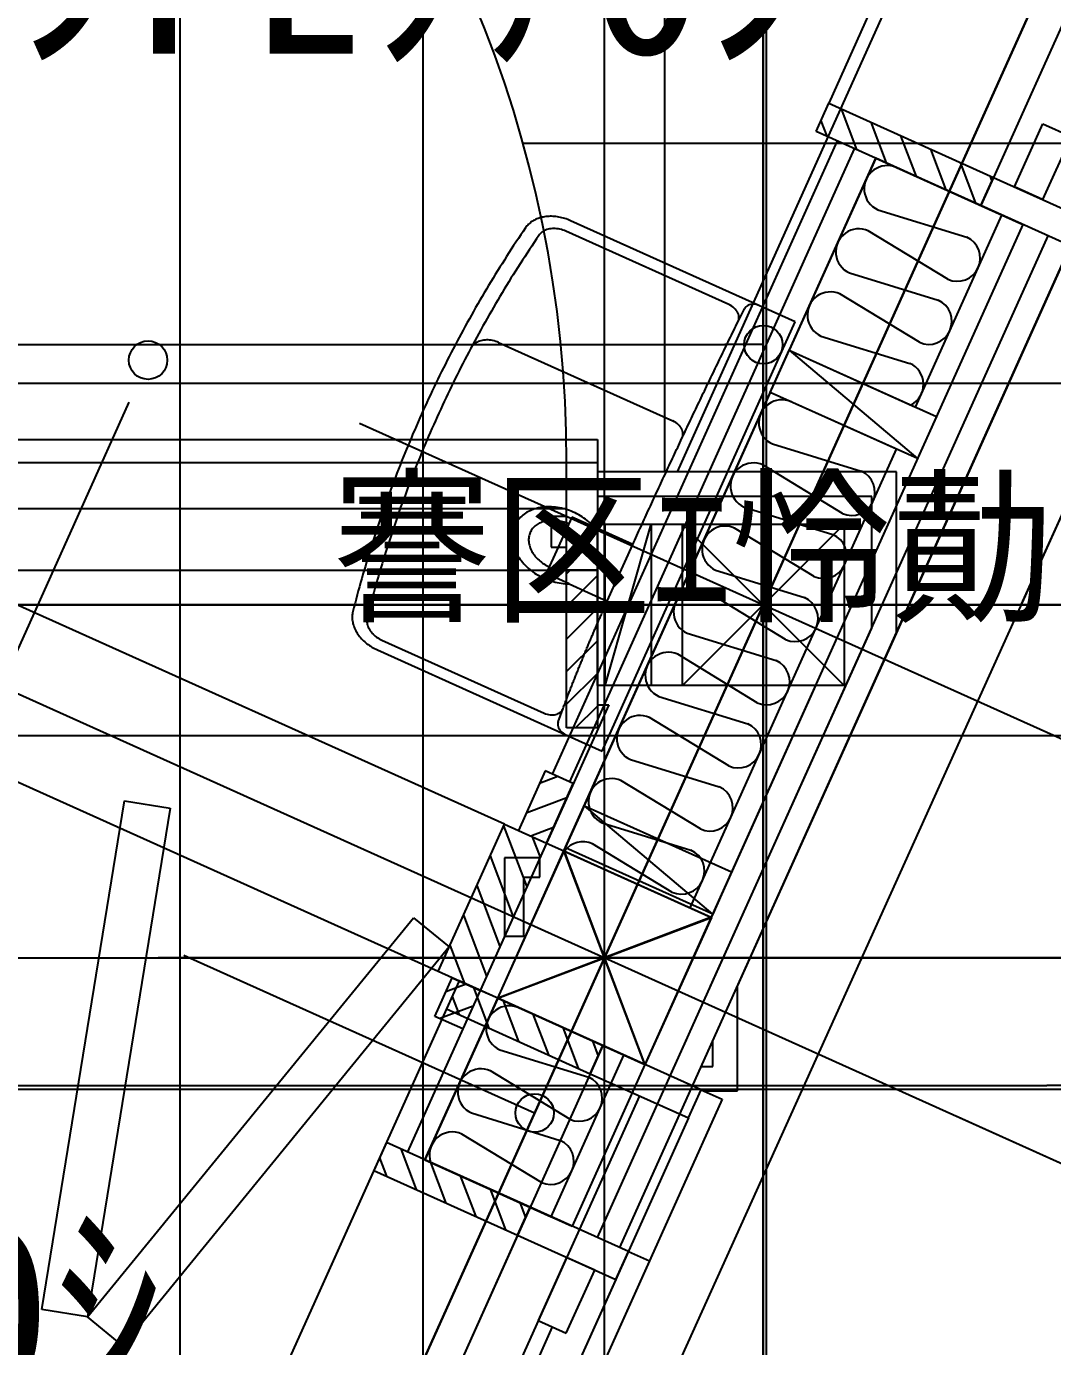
# Model space of a CAD drawing. Header units: metres. Extents: x 10908 to 27249, y 7268 to 22901.
# Drawn here: x 21557 to 22224, y 15073 to 15931 of the extents above; entities that cross this region are included whole.
import ezdxf

# ---------------------------------------------------------------- set-up
doc = ezdxf.new("R2010")
doc.units = ezdxf.units.M

msp = doc.modelspace()

# ---------------------------------------------------------------- linework, layer by layer
at = {"layer": '繝昴ｼ繝_1F'}
for p, q in [((21971.85, 15641.5), (21971.85, 16561.89)), ((21879.57, 15855.01), (22272.02, 15855.01)), ((22203.68, 15555), (22272.02, 15706.34)), ((22122.45, 15555), (22203.68, 15555))]:
    msp.add_line(p, q, dxfattribs=at)
at = {"layer": '繝繝ｼ繧ｿ 001_1F'}
for p, q in [((22035.95, 7507.5), (22035.95, 22072.5)), ((18710.47, 8165.04), (23230.56, 18209.68)), ((21063.06, 15724.09), (22010.95, 15724.09)), ((22035.95, 15724.09), (22010.95, 15724.09)), ((22035.95, 15474.09), (22035.95, 15724.09)), ((22035.95, 15724.09), (22035.95, 15724.09)), ((21773.44, 15673.14), (22856.68, 15185.68)), ((26390, 15555), (11602.5, 15555)), ((22035.95, 15474.09), (22035.95, 15474.09)), ((22160.68, 15222.95), (22388.66, 15120.36)), ((22160.68, 15222.95), (22160.68, 15222.95)), ((22160.68, 15222.95), (22160.68, 15222.95))]:
    msp.add_line(p, q, dxfattribs=at)
msp.add_circle((22035.95, 15724.09), 12.5, dxfattribs=at)
at = {"layer": '繝繝ｼ繧ｿ 001_2F'}
for p, q in [((18841.91, 8457.15), (23230.56, 18209.68)), ((20753.41, 15856.22), (22711.29, 14975.17)), ((21932.69, 10048.26), (21932.69, 15795.94)), ((26382.31, 15325.54), (21642.5, 15325.54)), ((22160.67, 15222.95), (22388.65, 15120.36)), ((22160.67, 15222.95), (22160.67, 15222.95)), ((22160.67, 15222.95), (22160.67, 15222.95))]:
    msp.add_line(p, q, dxfattribs=at)
at = {"layer": '繝繝ｼ繧ｿ 001_R'}
for p, q in [((22724.7, 17085.56), (19772.45, 10525.01)), ((20259.7, 15470), (22629.7, 15470)), ((19659.7, 15242.5), (22220.2, 15242.5)), ((22245.2, 15242.5), (22220.2, 15242.5))]:
    msp.add_line(p, q, dxfattribs=at)
at = {"layer": '繧ｫ繧ｿ繝ｭ繧ｰ驛ｨ蜩(陦帷函險ｭ蛯)_2F'}
for p, q in [((21896.43, 15807.5), (21895.51, 15807.44)), ((21897.36, 15807.53), (21896.43, 15807.5)), ((21898.3, 15807.53), (21897.36, 15807.53)), ((21899.25, 15807.49), (21898.3, 15807.53)), ((21900.2, 15807.43), (21899.25, 15807.49)), ((21881.38, 15800.05), (21879.81, 15797.74)), ((21881.82, 15800.66), (21881.38, 15800.05)), ((21882.29, 15801.25), (21881.82, 15800.66)), ((21882.8, 15801.82), (21882.29, 15801.25)), ((21883.33, 15802.37), (21882.8, 15801.82)), ((21883.9, 15802.89), (21883.33, 15802.37)), ((21884.51, 15803.39), (21883.9, 15802.89)), ((21885.14, 15803.86), (21884.51, 15803.39)), ((21885.8, 15804.31), (21885.14, 15803.86)), ((21886.48, 15804.73), (21885.8, 15804.31)), ((21887.19, 15805.12), (21886.48, 15804.73)), ((21887.93, 15805.49), (21887.19, 15805.12)), ((21888.7, 15805.82), (21887.93, 15805.49)), ((21889.48, 15806.13), (21888.7, 15805.82)), ((21890.29, 15806.41), (21889.48, 15806.13)), ((21891.11, 15806.66), (21890.29, 15806.41)), ((21891.96, 15806.88), (21891.11, 15806.66)), ((21892.82, 15807.06), (21891.96, 15806.88)), ((21893.7, 15807.22), (21892.82, 15807.06)), ((21894.6, 15807.34), (21893.7, 15807.22)), ((21895.51, 15807.44), (21894.6, 15807.34)), ((21896.08, 15799.12), (21895.23, 15798.87)), ((21896.96, 15799.32), (21896.08, 15799.12)), ((21897.88, 15799.46), (21896.96, 15799.32)), ((21898.81, 15799.55), (21897.88, 15799.46)), ((21899.77, 15799.58), (21898.81, 15799.55)), ((21900.74, 15799.56), (21899.77, 15799.58)), ((21901.16, 15807.33), (21900.2, 15807.43)), ((21901.72, 15799.48), (21900.74, 15799.56)), ((21902.12, 15807.2), (21901.16, 15807.33)), ((21902.71, 15799.35), (21901.72, 15799.48)), ((21903.08, 15807.04), (21902.12, 15807.2)), ((21903.7, 15799.16), (21902.71, 15799.35)), ((21904.04, 15806.85), (21903.08, 15807.04)), ((21904.69, 15798.91), (21903.7, 15799.16)), ((21905, 15806.63), (21904.04, 15806.85)), ((21905.66, 15798.62), (21904.69, 15798.91)), ((21905.96, 15806.38), (21905, 15806.63)), ((21906.91, 15806.09), (21905.96, 15806.38)), ((21907.86, 15805.78), (21906.91, 15806.09)), ((21908.79, 15805.44), (21907.86, 15805.78)), ((21909.72, 15805.07), (21908.79, 15805.44)), ((21910.64, 15804.68), (21909.72, 15805.07)), ((22056.77, 15738.92), (21910.64, 15804.68)), ((21875.17, 15790.78), (21873.64, 15788.45)), ((21876.71, 15793.11), (21875.17, 15790.78)), ((21878.26, 15795.42), (21876.71, 15793.11)), ((21879.81, 15797.74), (21878.26, 15795.42)), ((21886.92, 15790.49), (21885.38, 15788.19)), ((21888.46, 15792.8), (21886.92, 15790.49)), ((21890.02, 15795.09), (21888.46, 15792.8)), ((21890.48, 15795.72), (21890.02, 15795.09)), ((21891.01, 15796.3), (21890.48, 15795.72)), ((21891.59, 15796.84), (21891.01, 15796.3)), ((21892.22, 15797.34), (21891.59, 15796.84)), ((21892.9, 15797.8), (21892.22, 15797.34)), ((21893.64, 15798.2), (21892.9, 15797.8)), ((21894.41, 15798.56), (21893.64, 15798.2)), ((21895.23, 15798.87), (21894.41, 15798.56)), ((21906.63, 15798.27), (21905.66, 15798.62)), ((21907.58, 15797.87), (21906.63, 15798.27)), ((22013.56, 15750.18), (21907.58, 15797.87)), ((21870.61, 15783.78), (21869.1, 15781.44)), ((21872.12, 15786.12), (21870.61, 15783.78)), ((21873.64, 15788.45), (21872.12, 15786.12)), ((21882.33, 15783.56), (21880.81, 15781.24)), ((21883.85, 15785.88), (21882.33, 15783.56)), ((21885.38, 15788.19), (21883.85, 15785.88)), ((21864.64, 15774.38), (21863.17, 15772.02)), ((21866.12, 15776.74), (21864.64, 15774.38)), ((21867.61, 15779.09), (21866.12, 15776.74)), ((21869.1, 15781.44), (21867.61, 15779.09)), ((21876.32, 15774.25), (21874.85, 15771.91)), ((21877.81, 15776.58), (21876.32, 15774.25)), ((21879.31, 15778.91), (21877.81, 15776.58)), ((21880.81, 15781.24), (21879.31, 15778.91)), ((21858.81, 15764.91), (21857.38, 15762.53)), ((21860.26, 15767.28), (21858.81, 15764.91)), ((21861.71, 15769.65), (21860.26, 15767.28)), ((21863.17, 15772.02), (21861.71, 15769.65)), ((21870.46, 15764.86), (21869.01, 15762.5)), ((21871.91, 15767.21), (21870.46, 15764.86)), ((21873.37, 15769.56), (21871.91, 15767.21)), ((21874.85, 15771.91), (21873.37, 15769.56)), ((21854.53, 15757.75), (21853.12, 15755.36)), ((21855.95, 15760.14), (21854.53, 15757.75)), ((21857.38, 15762.53), (21855.95, 15760.14)), ((21866.15, 15757.77), (21864.73, 15755.4)), ((21867.58, 15760.14), (21866.15, 15757.77)), ((21869.01, 15762.5), (21867.58, 15760.14)), ((21848.95, 15748.15), (21847.57, 15745.74)), ((21850.33, 15750.56), (21848.95, 15748.15)), ((21851.72, 15752.96), (21850.33, 15750.56)), ((21853.12, 15755.36), (21851.72, 15752.96)), ((21860.53, 15748.25), (21859.14, 15745.86)), ((21861.92, 15750.64), (21860.53, 15748.25)), ((21863.32, 15753.02), (21861.92, 15750.64)), ((21864.73, 15755.4), (21863.32, 15753.02)), ((22014.51, 15749.7), (22013.56, 15750.18)), ((22015.42, 15749.16), (22014.51, 15749.7)), ((22016.27, 15748.55), (22015.42, 15749.16)), ((22017.05, 15747.88), (22016.27, 15748.55)), ((22017.76, 15747.16), (22017.05, 15747.88)), ((22019.54, 15739.1), (22023.64, 15747.45)), ((22024.04, 15748.11), (22023.64, 15747.45)), ((22024.55, 15748.7), (22024.04, 15748.11)), ((22025.17, 15749.21), (22024.55, 15748.7)), ((22025.88, 15749.64), (22025.17, 15749.21)), ((22026.67, 15749.98), (22025.88, 15749.64)), ((22027.54, 15750.22), (22026.67, 15749.98)), ((22028.45, 15750.35), (22027.54, 15750.22)), ((22029.41, 15750.38), (22028.45, 15750.35)), ((22030.39, 15750.31), (22029.41, 15750.38)), ((22031.38, 15750.13), (22030.39, 15750.31)), ((22032.37, 15749.85), (22031.38, 15750.13)), ((22033.32, 15749.47), (22032.37, 15749.85)), ((21844.85, 15740.9), (21843.5, 15738.47)), ((21846.21, 15743.32), (21844.85, 15740.9)), ((21847.57, 15745.74), (21846.21, 15743.32)), ((21856.4, 15741.07), (21855.04, 15738.66)), ((21857.76, 15743.47), (21856.4, 15741.07)), ((21859.14, 15745.86), (21857.76, 15743.47)), ((21931.19, 15459.87), (22056.77, 15738.92)), ((22018.39, 15746.39), (22017.76, 15747.16)), ((22018.93, 15745.6), (22018.39, 15746.39)), ((22018.83, 15737.65), (22019.54, 15739.1)), ((22019.38, 15744.77), (22018.93, 15745.6)), ((22019.72, 15743.94), (22019.38, 15744.77)), ((22019.54, 15739.1), (22019.84, 15739.84)), ((22019.96, 15743.09), (22019.72, 15743.94)), ((22019.84, 15739.84), (22020.03, 15740.61)), ((22020.09, 15742.25), (22019.96, 15743.09)), ((22020.03, 15740.61), (22020.12, 15741.42)), ((22020.12, 15741.42), (22020.09, 15742.25)), ((21839.51, 15731.17), (21838.19, 15728.73)), ((21840.83, 15733.61), (21839.51, 15731.17)), ((21842.16, 15736.04), (21840.83, 15733.61)), ((21843.5, 15738.47), (21842.16, 15736.04)), ((21851.01, 15731.42), (21849.69, 15729)), ((21852.35, 15733.84), (21851.01, 15731.42)), ((21853.69, 15736.25), (21852.35, 15733.84)), ((21855.04, 15738.66), (21853.69, 15736.25)), ((22014.56, 15728.92), (22015.27, 15730.37)), ((22015.27, 15730.37), (22015.98, 15731.83)), ((22015.98, 15731.83), (22016.69, 15733.28)), ((22016.69, 15733.28), (22017.4, 15734.74)), ((22017.4, 15734.74), (22018.12, 15736.19)), ((22018.12, 15736.19), (22018.83, 15737.65)), ((21835.59, 15723.83), (21834.3, 15721.37)), ((21836.89, 15726.28), (21835.59, 15723.83)), ((21838.19, 15728.73), (21836.89, 15726.28)), ((21845.77, 15721.71), (21844.48, 15719.27)), ((21847.07, 15724.14), (21845.77, 15721.71)), ((21846.26, 15722.55), (21845.86, 15721.88)), ((21846.72, 15723.19), (21846.26, 15722.55)), ((21847.24, 15723.78), (21846.72, 15723.19)), ((21848.38, 15726.58), (21847.07, 15724.14)), ((21847.81, 15724.34), (21847.24, 15723.78)), ((21848.44, 15724.85), (21847.81, 15724.34)), ((21849.69, 15729), (21848.38, 15726.58)), ((21849.12, 15725.31), (21848.44, 15724.85)), ((21849.86, 15725.73), (21849.12, 15725.31)), ((21850.63, 15726.09), (21849.86, 15725.73)), ((21851.45, 15726.41), (21850.63, 15726.09)), ((21852.31, 15726.67), (21851.45, 15726.41)), ((21853.2, 15726.88), (21852.31, 15726.67)), ((21854.11, 15727.03), (21853.2, 15726.88)), ((21855.06, 15727.12), (21854.11, 15727.03)), ((21856.02, 15727.16), (21855.06, 15727.12)), ((21857, 15727.14), (21856.02, 15727.16)), ((21857.99, 15727.06), (21857, 15727.14)), ((21858.99, 15726.93), (21857.99, 15727.06)), ((21859.98, 15726.74), (21858.99, 15726.93)), ((21860.98, 15726.5), (21859.98, 15726.74)), ((21861.97, 15726.2), (21860.98, 15726.5)), ((21862.94, 15725.85), (21861.97, 15726.2)), ((21863.9, 15725.45), (21862.94, 15725.85)), ((21863.9, 15725.45), (21977.16, 15674.48)), ((22010.31, 15720.18), (22011.02, 15721.64)), ((22011.02, 15721.64), (22011.72, 15723.09)), ((22011.72, 15723.09), (22012.43, 15724.55)), ((22012.43, 15724.55), (22013.14, 15726.01)), ((22013.14, 15726.01), (22013.85, 15727.46)), ((22013.85, 15727.46), (22014.56, 15728.92)), ((21830.49, 15713.98), (21829.24, 15711.5)), ((21831.75, 15716.45), (21830.49, 15713.98)), ((21833.02, 15718.91), (21831.75, 15716.45)), ((21834.3, 15721.37), (21833.02, 15718.91)), ((21841.93, 15714.38), (21840.67, 15711.93)), ((21843.2, 15716.83), (21841.93, 15714.38)), ((21844.48, 15719.27), (21843.2, 15716.83)), ((22006.78, 15712.89), (22007.48, 15714.35)), ((22007.48, 15714.35), (22008.19, 15715.81)), ((22008.19, 15715.81), (22008.9, 15717.27)), ((22008.9, 15717.27), (22009.6, 15718.72)), ((22009.6, 15718.72), (22010.31, 15720.18)), ((21826.76, 15706.55), (21825.54, 15704.06)), ((21828, 15709.03), (21826.76, 15706.55)), ((21829.24, 15711.5), (21828, 15709.03)), ((21836.93, 15704.55), (21835.7, 15702.08)), ((21838.17, 15707.01), (21836.93, 15704.55)), ((21839.41, 15709.47), (21838.17, 15707.01)), ((21840.67, 15711.93), (21839.41, 15709.47)), ((22002.55, 15704.14), (22003.26, 15705.6)), ((22003.26, 15705.6), (22003.96, 15707.06)), ((22003.96, 15707.06), (22004.66, 15708.52)), ((22004.66, 15708.52), (22005.37, 15709.98)), ((22005.37, 15709.98), (22006.07, 15711.44)), ((22006.07, 15711.44), (22006.78, 15712.89)), ((21821.91, 15696.58), (21820.72, 15694.08)), ((21823.11, 15699.08), (21821.91, 15696.58)), ((21824.32, 15701.57), (21823.11, 15699.08)), ((21825.54, 15704.06), (21824.32, 15701.57)), ((21833.28, 15697.13), (21832.07, 15694.65)), ((21834.49, 15699.61), (21833.28, 15697.13)), ((21835.7, 15702.08), (21834.49, 15699.61)), ((21998.35, 15695.39), (21999.05, 15696.85)), ((21999.05, 15696.85), (21999.75, 15698.31)), ((21999.75, 15698.31), (22000.45, 15699.77)), ((22000.45, 15699.77), (22001.15, 15701.22)), ((22001.15, 15701.22), (22001.85, 15702.68)), ((22001.85, 15702.68), (22002.55, 15704.14)), ((21818.37, 15689.06), (21817.2, 15686.54)), ((21819.54, 15691.57), (21818.37, 15689.06)), ((21820.72, 15694.08), (21819.54, 15691.57)), ((21829.7, 15689.67), (21828.52, 15687.18)), ((21830.88, 15692.16), (21829.7, 15689.67)), ((21832.07, 15694.65), (21830.88, 15692.16)), ((21994.15, 15686.62), (21994.85, 15688.08)), ((21994.85, 15688.08), (21995.55, 15689.54)), ((21995.55, 15689.54), (21996.25, 15691)), ((21996.25, 15691), (21996.95, 15692.46)), ((21996.95, 15692.46), (21997.65, 15693.93)), ((21997.65, 15693.93), (21998.35, 15695.39)), ((21813.76, 15678.98), (21812.64, 15676.44)), ((21814.9, 15681.5), (21813.76, 15678.98)), ((21816.05, 15684.02), (21814.9, 15681.5)), ((21817.2, 15686.54), (21816.05, 15684.02)), ((21825.05, 15679.67), (21823.91, 15677.16)), ((21826.2, 15682.18), (21825.05, 15679.67)), ((21827.36, 15684.68), (21826.2, 15682.18)), ((21828.52, 15687.18), (21827.36, 15684.68)), ((21989.98, 15677.85), (21990.67, 15679.31)), ((21990.67, 15679.31), (21991.37, 15680.77)), ((21991.37, 15680.77), (21992.06, 15682.23)), ((21992.06, 15682.23), (21992.76, 15683.7)), ((21992.76, 15683.7), (21993.46, 15685.16)), ((21993.46, 15685.16), (21994.15, 15686.62)), ((21810.41, 15671.37), (21809.31, 15668.83)), ((21811.52, 15673.91), (21810.41, 15671.37)), ((21812.64, 15676.44), (21811.52, 15673.91)), ((21821.66, 15672.13), (21820.55, 15669.61)), ((21822.78, 15674.65), (21821.66, 15672.13)), ((21823.91, 15677.16), (21822.78, 15674.65)), ((21978.11, 15674.01), (21977.16, 15674.48)), ((21979.01, 15673.47), (21978.11, 15674.01)), ((21979.85, 15672.86), (21979.01, 15673.47)), ((21980.63, 15672.2), (21979.85, 15672.86)), ((21981.34, 15671.48), (21980.63, 15672.2)), ((21981.97, 15670.73), (21981.34, 15671.48)), ((21982.51, 15669.94), (21981.97, 15670.73)), ((21985.82, 15669.07), (21986.51, 15670.53)), ((21986.51, 15670.53), (21987.2, 15672)), ((21987.2, 15672), (21987.9, 15673.46)), ((21987.9, 15673.46), (21988.59, 15674.92)), ((21988.59, 15674.92), (21989.28, 15676.38)), ((21989.28, 15676.38), (21989.98, 15677.85)), ((21807.13, 15663.73), (21806.06, 15661.18)), ((21808.21, 15666.28), (21807.13, 15663.73)), ((21809.31, 15668.83), (21808.21, 15666.28)), ((21817.27, 15662.02), (21816.19, 15659.48)), ((21818.35, 15664.55), (21817.27, 15662.02)), ((21819.45, 15667.08), (21818.35, 15664.55)), ((21820.55, 15669.61), (21819.45, 15667.08)), ((21981.67, 15660.28), (21982.36, 15661.75)), ((21982.36, 15661.75), (21983.05, 15663.21)), ((21982.95, 15669.12), (21982.51, 15669.94)), ((21983.3, 15668.29), (21982.95, 15669.12)), ((21983.05, 15663.21), (21983.74, 15664.67)), ((21983.18, 15663.48), (21983.46, 15664.21)), ((21983.55, 15667.45), (21983.3, 15668.29)), ((21983.46, 15664.21), (21983.64, 15664.99)), ((21983.69, 15666.61), (21983.55, 15667.45)), ((21983.64, 15664.99), (21983.72, 15665.79)), ((21983.72, 15665.79), (21983.69, 15666.61)), ((21983.74, 15664.67), (21984.43, 15666.14)), ((21984.43, 15666.14), (21985.13, 15667.6)), ((21985.13, 15667.6), (21985.82, 15669.07)), ((21802.89, 15653.49), (21801.85, 15650.92)), ((21803.93, 15656.06), (21802.89, 15653.49)), ((21804.99, 15658.62), (21803.93, 15656.06)), ((21806.06, 15661.18), (21804.99, 15658.62)), ((21814.06, 15654.4), (21813.01, 15651.85)), ((21815.12, 15656.94), (21814.06, 15654.4)), ((21816.19, 15659.48), (21815.12, 15656.94)), ((21978.23, 15652.95), (21978.92, 15654.42)), ((21978.92, 15654.42), (21979.61, 15655.88)), ((21979.61, 15655.88), (21980.29, 15657.35)), ((21980.29, 15657.35), (21980.98, 15658.82)), ((21980.98, 15658.82), (21981.67, 15660.28)), ((21799.8, 15645.77), (21798.79, 15643.19)), ((21800.82, 15648.35), (21799.8, 15645.77)), ((21801.85, 15650.92), (21800.82, 15648.35)), ((21810.94, 15646.74), (21809.92, 15644.18)), ((21811.97, 15649.29), (21810.94, 15646.74)), ((21813.01, 15651.85), (21811.97, 15649.29)), ((21974.11, 15644.15), (21974.8, 15645.62)), ((21974.8, 15645.62), (21975.48, 15647.09)), ((21975.48, 15647.09), (21976.17, 15648.55)), ((21976.17, 15648.55), (21976.86, 15650.02)), ((21976.86, 15650.02), (21977.54, 15651.49)), ((21977.54, 15651.49), (21978.23, 15652.95)), ((21796.79, 15638.01), (21795.81, 15635.42)), ((21797.78, 15640.6), (21796.79, 15638.01)), ((21798.79, 15643.19), (21797.78, 15640.6)), ((21806.9, 15636.47), (21805.92, 15633.9)), ((21807.9, 15639.04), (21806.9, 15636.47)), ((21808.9, 15641.61), (21807.9, 15639.04)), ((21809.92, 15644.18), (21808.9, 15641.61)), ((21970.01, 15635.34), (21970.7, 15636.81)), ((21970.7, 15636.81), (21971.38, 15638.28)), ((21971.38, 15638.28), (21972.06, 15639.75)), ((21972.06, 15639.75), (21972.75, 15641.22)), ((21972.75, 15641.22), (21973.43, 15642.68)), ((21973.43, 15642.68), (21974.11, 15644.15)), ((21792.91, 15627.62), (21791.96, 15625.01)), ((21793.86, 15630.22), (21792.91, 15627.62)), ((21794.83, 15632.82), (21793.86, 15630.22)), ((21795.81, 15635.42), (21794.83, 15632.82)), ((21803.97, 15628.73), (21803.01, 15626.15)), ((21804.94, 15631.32), (21803.97, 15628.73)), ((21805.92, 15633.9), (21804.94, 15631.32)), ((21965.93, 15626.53), (21966.61, 15628)), ((21966.61, 15628), (21967.29, 15629.47)), ((21967.29, 15629.47), (21967.97, 15630.94)), ((21967.97, 15630.94), (21968.65, 15632.41)), ((21968.65, 15632.41), (21969.33, 15633.88)), ((21969.33, 15633.88), (21970.01, 15635.34)), ((21790.09, 15619.79), (21789.17, 15617.17)), ((21791.02, 15622.4), (21790.09, 15619.79)), ((21791.96, 15625.01), (21791.02, 15622.4)), ((21801.12, 15620.96), (21800.18, 15618.37)), ((21802.06, 15623.56), (21801.12, 15620.96)), ((21803.01, 15626.15), (21802.06, 15623.56)), ((21895.79, 15618.66), (21894.54, 15618.61)), ((21897.05, 15618.67), (21895.79, 15618.66)), ((21898.32, 15618.63), (21897.05, 15618.67)), ((21961.86, 15617.71), (21962.54, 15619.18)), ((21962.54, 15619.18), (21963.21, 15620.65)), ((21963.21, 15620.65), (21963.89, 15622.12)), ((21963.89, 15622.12), (21964.57, 15623.59)), ((21964.57, 15623.59), (21965.25, 15625.06)), ((21965.25, 15625.06), (21965.93, 15626.53)), ((21787.36, 15611.92), (21786.46, 15609.29)), ((21788.26, 15614.55), (21787.36, 15611.92)), ((21789.17, 15617.17), (21788.26, 15614.55)), ((21797.44, 15610.55), (21796.54, 15607.94)), ((21798.34, 15613.16), (21797.44, 15610.55)), ((21799.26, 15615.76), (21798.34, 15613.16)), ((21800.18, 15618.37), (21799.26, 15615.76)), ((21876.76, 15610.42), (21876.14, 15609.61)), ((21877.42, 15611.19), (21876.76, 15610.42)), ((21878.13, 15611.94), (21877.42, 15611.19)), ((21878.88, 15612.65), (21878.13, 15611.94)), ((21879.68, 15613.33), (21878.88, 15612.65)), ((21880.52, 15613.97), (21879.68, 15613.33)), ((21881.4, 15614.57), (21880.52, 15613.97)), ((21882.32, 15615.14), (21881.4, 15614.57)), ((21883.28, 15615.67), (21882.32, 15615.14)), ((21884.28, 15616.15), (21883.28, 15615.67)), ((21885.31, 15616.6), (21884.28, 15616.15)), ((21886.37, 15617.01), (21885.31, 15616.6)), ((21887.46, 15617.37), (21886.37, 15617.01)), ((21888.58, 15617.69), (21887.46, 15617.37)), ((21889.73, 15617.96), (21888.58, 15617.69)), ((21890.9, 15618.19), (21889.73, 15617.96)), ((21892.09, 15618.38), (21890.9, 15618.19)), ((21893.31, 15618.52), (21892.09, 15618.38)), ((21894.54, 15618.61), (21893.31, 15618.52)), ((21911.38, 15612.01), (21894.84, 15575.26)), ((21899.6, 15618.54), (21898.32, 15618.63)), ((21900.89, 15618.41), (21899.6, 15618.54)), ((21902.18, 15618.23), (21900.89, 15618.41)), ((21903.47, 15618.01), (21902.18, 15618.23)), ((21904.76, 15617.74), (21903.47, 15618.01)), ((21906.05, 15617.43), (21904.76, 15617.74)), ((21907.34, 15617.08), (21906.05, 15617.43)), ((21908.61, 15616.69), (21907.34, 15617.08)), ((21909.88, 15616.25), (21908.61, 15616.69)), ((21911.13, 15615.77), (21909.88, 15616.25)), ((21912.37, 15615.25), (21911.13, 15615.77)), ((21926.18, 15605.36), (21911.38, 15612.01)), ((21913.59, 15614.69), (21912.37, 15615.25)), ((21914.8, 15614.09), (21913.59, 15614.69)), ((21915.98, 15613.46), (21914.8, 15614.09)), ((21917.14, 15612.79), (21915.98, 15613.46)), ((21918.27, 15612.08), (21917.14, 15612.79)), ((21919.38, 15611.35), (21918.27, 15612.08)), ((21920.45, 15610.57), (21919.38, 15611.35)), ((21921.5, 15609.77), (21920.45, 15610.57)), ((21957.81, 15608.88), (21958.48, 15610.35)), ((21958.48, 15610.35), (21959.16, 15611.82)), ((21959.16, 15611.82), (21959.83, 15613.29)), ((21959.83, 15613.29), (21960.51, 15614.77)), ((21960.51, 15614.77), (21961.18, 15616.24)), ((21961.18, 15616.24), (21961.86, 15617.71)), ((21784.7, 15604.03), (21783.84, 15601.39)), ((21785.58, 15606.66), (21784.7, 15604.03)), ((21786.46, 15609.29), (21785.58, 15606.66)), ((21794.78, 15602.7), (21793.91, 15600.08)), ((21795.65, 15605.32), (21794.78, 15602.7)), ((21796.54, 15607.94), (21795.65, 15605.32)), ((21873.07, 15602.24), (21872.93, 15601.22)), ((21873.27, 15603.23), (21873.07, 15602.24)), ((21873.52, 15604.21), (21873.27, 15603.23)), ((21873.83, 15605.17), (21873.52, 15604.21)), ((21874.19, 15606.1), (21873.83, 15605.17)), ((21874.6, 15607.02), (21874.19, 15606.1)), ((21875.06, 15607.91), (21874.6, 15607.02)), ((21875.58, 15608.77), (21875.06, 15607.91)), ((21876.14, 15609.61), (21875.58, 15608.77)), ((21884.42, 15602.05), (21884.13, 15601.35)), ((21884.75, 15602.72), (21884.42, 15602.05)), ((21885.12, 15603.38), (21884.75, 15602.72)), ((21885.54, 15604.01), (21885.12, 15603.38)), ((21886, 15604.61), (21885.54, 15604.01)), ((21886.5, 15605.19), (21886, 15604.61)), ((21887.05, 15605.74), (21886.5, 15605.19)), ((21887.63, 15606.26), (21887.05, 15605.74)), ((21888.24, 15606.75), (21887.63, 15606.26)), ((21888.9, 15607.21), (21888.24, 15606.75)), ((21889.59, 15607.63), (21888.9, 15607.21)), ((21890.31, 15608.03), (21889.59, 15607.63)), ((21891.06, 15608.38), (21890.31, 15608.03)), ((21891.84, 15608.71), (21891.06, 15608.38)), ((21892.65, 15608.99), (21891.84, 15608.71)), ((21893.48, 15609.24), (21892.65, 15608.99)), ((21894.33, 15609.45), (21893.48, 15609.24)), ((21895.21, 15609.62), (21894.33, 15609.45)), ((21896.11, 15609.76), (21895.21, 15609.62)), ((21897.02, 15609.86), (21896.11, 15609.76)), ((21897.95, 15609.91), (21897.02, 15609.86)), ((21898.89, 15609.93), (21897.95, 15609.91)), ((21899.84, 15609.91), (21898.89, 15609.93)), ((21900.8, 15609.85), (21899.84, 15609.91)), ((21901.76, 15609.75), (21900.8, 15609.85)), ((21902.73, 15609.61), (21901.76, 15609.75)), ((21903.69, 15609.43), (21902.73, 15609.61)), ((21904.66, 15609.22), (21903.69, 15609.43)), ((21905.62, 15608.96), (21904.66, 15609.22)), ((21906.58, 15608.67), (21905.62, 15608.96)), ((21907.53, 15608.35), (21906.58, 15608.67)), ((21908.47, 15607.99), (21907.53, 15608.35)), ((21909.39, 15607.59), (21908.47, 15607.99)), ((21922.51, 15608.94), (21921.5, 15609.77)), ((21923.48, 15608.08), (21922.51, 15608.94)), ((21924.42, 15607.2), (21923.48, 15608.08)), ((21925.32, 15606.29), (21924.42, 15607.2)), ((21926.18, 15605.36), (21925.32, 15606.29)), ((21951.08, 15594.15), (21926.18, 15605.36)), ((21953.77, 15600.04), (21954.44, 15601.52)), ((21954.44, 15601.52), (21955.11, 15602.99)), ((21955.11, 15602.99), (21955.78, 15604.46)), ((21955.78, 15604.46), (21956.46, 15605.93)), ((21956.46, 15605.93), (21957.13, 15607.41)), ((21957.13, 15607.41), (21957.81, 15608.88)), ((21781.29, 15593.45), (21780.46, 15590.8)), ((21782.13, 15596.1), (21781.29, 15593.45)), ((21782.98, 15598.74), (21782.13, 15596.1)), ((21783.84, 15601.39), (21782.98, 15598.74)), ((21792.2, 15594.83), (21791.35, 15592.19)), ((21793.05, 15597.46), (21792.2, 15594.83)), ((21793.91, 15600.08), (21793.05, 15597.46)), ((21872.84, 15600.2), (21872.81, 15599.16)), ((21872.81, 15599.16), (21872.83, 15598.12)), ((21872.83, 15598.12), (21872.91, 15597.06)), ((21872.93, 15601.22), (21872.84, 15600.2)), ((21872.91, 15597.06), (21873.04, 15596)), ((21873.04, 15596), (21873.23, 15594.94)), ((21873.23, 15594.94), (21873.47, 15593.87)), ((21873.47, 15593.87), (21873.77, 15592.8)), ((21883.45, 15598.41), (21883.4, 15597.64)), ((21883.4, 15597.64), (21883.4, 15596.86)), ((21883.4, 15596.86), (21883.44, 15596.07)), ((21883.44, 15596.07), (21883.53, 15595.28)), ((21883.55, 15599.17), (21883.45, 15598.41)), ((21883.53, 15595.28), (21883.67, 15594.48)), ((21883.7, 15599.91), (21883.55, 15599.17)), ((21883.67, 15594.48), (21883.85, 15593.68)), ((21883.89, 15600.64), (21883.7, 15599.91)), ((21883.85, 15593.68), (21884.08, 15592.88)), ((21884.13, 15601.35), (21883.89, 15600.64)), ((21934.55, 15557.39), (21951.08, 15594.15)), ((21951.08, 15594.15), (21951.76, 15595.62)), ((21951.76, 15595.62), (21952.43, 15597.1)), ((21952.43, 15597.1), (21953.1, 15598.57)), ((21953.1, 15598.57), (21953.77, 15600.04)), ((21778.83, 15585.48), (21778.03, 15582.82)), ((21779.64, 15588.14), (21778.83, 15585.48)), ((21780.46, 15590.8), (21779.64, 15588.14)), ((21789.7, 15586.92), (21788.88, 15584.28)), ((21790.52, 15589.56), (21789.7, 15586.92)), ((21791.35, 15592.19), (21790.52, 15589.56)), ((21873.77, 15592.8), (21874.12, 15591.73)), ((21874.12, 15591.73), (21874.52, 15590.67)), ((21874.52, 15590.67), (21874.97, 15589.61)), ((21874.97, 15589.61), (21875.48, 15588.56)), ((21875.48, 15588.56), (21876.03, 15587.52)), ((21876.03, 15587.52), (21876.64, 15586.49)), ((21876.64, 15586.49), (21877.29, 15585.48)), ((21877.29, 15585.48), (21877.99, 15584.47)), ((21877.99, 15584.47), (21878.73, 15583.49)), ((21884.08, 15592.88), (21884.36, 15592.08)), ((21884.36, 15592.08), (21884.68, 15591.29)), ((21884.68, 15591.29), (21885.05, 15590.5)), ((21885.05, 15590.5), (21885.45, 15589.72)), ((21885.45, 15589.72), (21885.91, 15588.95)), ((21885.91, 15588.95), (21886.4, 15588.19)), ((21886.4, 15588.19), (21886.93, 15587.44)), ((21886.93, 15587.44), (21887.51, 15586.71)), ((21887.51, 15586.71), (21888.12, 15585.99)), ((21888.12, 15585.99), (21888.76, 15585.3)), ((21888.76, 15585.3), (21889.44, 15584.62)), ((21889.44, 15584.62), (21890.16, 15583.97)), ((21776.45, 15577.48), (21775.68, 15574.81)), ((21777.24, 15580.15), (21776.45, 15577.48)), ((21778.03, 15582.82), (21777.24, 15580.15)), ((21786.49, 15576.33), (21785.72, 15573.67)), ((21787.28, 15578.98), (21786.49, 15576.33)), ((21788.08, 15581.63), (21787.28, 15578.98)), ((21788.88, 15584.28), (21788.08, 15581.63)), ((21878.73, 15583.49), (21879.52, 15582.52)), ((21879.52, 15582.52), (21880.36, 15581.58)), ((21880.36, 15581.58), (21881.23, 15580.65)), ((21881.23, 15580.65), (21882.15, 15579.75)), ((21882.15, 15579.75), (21883.1, 15578.87)), ((21883.1, 15578.87), (21884.09, 15578.03)), ((21884.09, 15578.03), (21885.11, 15577.2)), ((21885.11, 15577.2), (21886.17, 15576.41)), ((21886.17, 15576.41), (21887.25, 15575.65)), ((21890.16, 15583.97), (21890.9, 15583.33)), ((21890.9, 15583.33), (21891.68, 15582.73)), ((21891.68, 15582.73), (21892.48, 15582.15)), ((21892.48, 15582.15), (21893.31, 15581.59)), ((21893.31, 15581.59), (21894.16, 15581.07)), ((21894.16, 15581.07), (21895.03, 15580.58)), ((21895.03, 15580.58), (21895.92, 15580.11)), ((21895.92, 15580.11), (21896.83, 15579.68)), ((21774.16, 15569.45), (21773.41, 15566.77)), ((21774.92, 15572.13), (21774.16, 15569.45)), ((21775.68, 15574.81), (21774.92, 15572.13)), ((21784.19, 15568.35), (21783.44, 15565.68)), ((21784.95, 15571.01), (21784.19, 15568.35)), ((21785.72, 15573.67), (21784.95, 15571.01)), ((21887.25, 15575.65), (21888.37, 15574.93)), ((21888.37, 15574.93), (21889.51, 15574.24)), ((21889.51, 15574.24), (21890.68, 15573.58)), ((21890.68, 15573.58), (21891.87, 15572.96)), ((21891.87, 15572.96), (21893.08, 15572.37)), ((21893.08, 15572.37), (21894.31, 15571.83)), ((21894.31, 15571.83), (21895.55, 15571.33)), ((21909.64, 15568.6), (21894.84, 15575.26)), ((21895.55, 15571.33), (21896.81, 15570.86)), ((21896.81, 15570.86), (21898.08, 15570.44)), ((21898.08, 15570.44), (21899.36, 15570.06)), ((21899.36, 15570.06), (21900.64, 15569.72)), ((21900.64, 15569.72), (21901.93, 15569.43)), ((21901.93, 15569.43), (21903.23, 15569.18)), ((21903.23, 15569.18), (21904.52, 15568.97)), ((21904.52, 15568.97), (21905.81, 15568.81)), ((21905.81, 15568.81), (21907.09, 15568.7)), ((21907.09, 15568.7), (21908.37, 15568.63)), ((21908.37, 15568.63), (21909.64, 15568.6)), ((21909.64, 15568.6), (21934.55, 15557.39)), ((21771.23, 15558.7), (21770.52, 15556)), ((21771.95, 15561.39), (21771.23, 15558.7)), ((21772.67, 15564.08), (21771.95, 15561.39)), ((21773.41, 15566.77), (21772.67, 15564.08)), ((21781.96, 15560.34), (21781.24, 15557.66)), ((21782.7, 15563.01), (21781.96, 15560.34)), ((21783.44, 15565.68), (21782.7, 15563.01)), ((21769.13, 15550.6), (21768.96, 15549.87)), ((21769.82, 15553.3), (21769.13, 15550.6)), ((21770.52, 15556), (21769.82, 15553.3)), ((21779.82, 15552.3), (21779.13, 15549.62)), ((21780.53, 15554.99), (21779.82, 15552.3)), ((21781.24, 15557.66), (21780.53, 15554.99)), ((21931.02, 15549.46), (21934.55, 15557.39)), ((21768.69, 15547.6), (21768.68, 15546.83)), ((21768.68, 15546.83), (21768.7, 15546.05)), ((21768.74, 15548.37), (21768.69, 15547.6)), ((21768.7, 15546.05), (21768.77, 15545.26)), ((21768.83, 15549.12), (21768.74, 15548.37)), ((21768.77, 15545.26), (21768.87, 15544.47)), ((21768.96, 15549.87), (21768.83, 15549.12)), ((21768.87, 15544.47), (21769.01, 15543.68)), ((21769.01, 15543.68), (21769.19, 15542.88)), ((21769.19, 15542.88), (21769.4, 15542.09)), ((21769.4, 15542.09), (21769.66, 15541.29)), ((21778.2, 15545.39), (21778.17, 15544.6)), ((21778.17, 15544.6), (21778.22, 15543.79)), ((21778.28, 15546.17), (21778.2, 15545.39)), ((21778.22, 15543.79), (21778.33, 15542.98)), ((21778.44, 15546.93), (21778.28, 15546.17)), ((21778.33, 15542.98), (21778.52, 15542.16)), ((21779.13, 15549.62), (21778.44, 15546.93)), ((21778.52, 15542.16), (21778.76, 15541.35)), ((21927.4, 15541.22), (21927.7, 15541.91)), ((21927.7, 15541.91), (21928, 15542.6)), ((21928, 15542.6), (21928.3, 15543.28)), ((21928.3, 15543.28), (21928.6, 15543.97)), ((21928.6, 15543.97), (21928.9, 15544.66)), ((21928.9, 15544.66), (21929.2, 15545.34)), ((21929.2, 15545.34), (21929.5, 15546.03)), ((21929.5, 15546.03), (21929.81, 15546.72)), ((21929.81, 15546.72), (21930.11, 15547.4)), ((21930.11, 15547.4), (21930.41, 15548.09)), ((21930.41, 15548.09), (21930.71, 15548.77)), ((21930.71, 15548.77), (21931.02, 15549.46)), ((21769.66, 15541.29), (21769.95, 15540.5)), ((21769.95, 15540.5), (21770.27, 15539.71)), ((21770.27, 15539.71), (21770.64, 15538.93)), ((21770.64, 15538.93), (21771.04, 15538.15)), ((21771.04, 15538.15), (21771.47, 15537.38)), ((21771.47, 15537.38), (21771.93, 15536.62)), ((21771.93, 15536.62), (21772.43, 15535.87)), ((21772.43, 15535.87), (21772.97, 15535.13)), ((21772.97, 15535.13), (21773.53, 15534.4)), ((21773.53, 15534.4), (21774.13, 15533.68)), ((21774.13, 15533.68), (21774.75, 15532.98)), ((21774.75, 15532.98), (21775.4, 15532.29)), ((21778.76, 15541.35), (21779.08, 15540.53)), ((21779.08, 15540.53), (21779.45, 15539.73)), ((21779.45, 15539.73), (21779.89, 15538.93)), ((21779.89, 15538.93), (21780.39, 15538.16)), ((21780.39, 15538.16), (21780.94, 15537.4)), ((21780.94, 15537.4), (21781.55, 15536.66)), ((21781.55, 15536.66), (21782.21, 15535.95)), ((21782.21, 15535.95), (21782.92, 15535.26)), ((21782.92, 15535.26), (21783.68, 15534.61)), ((21783.68, 15534.61), (21784.48, 15534)), ((21784.48, 15534), (21785.31, 15533.42)), ((21785.31, 15533.42), (21786.18, 15532.89)), ((21786.18, 15532.89), (21787.08, 15532.4)), ((21923.56, 15532.26), (21923.85, 15532.95)), ((21923.85, 15532.95), (21924.15, 15533.64)), ((21924.15, 15533.64), (21924.44, 15534.33)), ((21924.44, 15534.33), (21924.74, 15535.02)), ((21924.74, 15535.02), (21925.03, 15535.71)), ((21925.03, 15535.71), (21925.33, 15536.4)), ((21925.33, 15536.4), (21925.62, 15537.09)), ((21925.62, 15537.09), (21925.92, 15537.78)), ((21925.92, 15537.78), (21926.21, 15538.47)), ((21926.21, 15538.47), (21926.51, 15539.16)), ((21926.51, 15539.16), (21926.81, 15539.84)), ((21926.81, 15539.84), (21927.11, 15540.53)), ((21927.11, 15540.53), (21927.4, 15541.22)), ((21775.4, 15532.29), (21776.09, 15531.62)), ((21776.09, 15531.62), (21776.79, 15530.97)), ((21776.79, 15530.97), (21777.53, 15530.34)), ((21777.53, 15530.34), (21778.28, 15529.72)), ((21778.28, 15529.72), (21779.07, 15529.13)), ((21779.07, 15529.13), (21779.87, 15528.56)), ((21779.87, 15528.56), (21780.69, 15528.01)), ((21780.69, 15528.01), (21781.53, 15527.48)), ((21781.53, 15527.48), (21782.39, 15526.98)), ((21782.39, 15526.98), (21783.27, 15526.5)), ((21783.27, 15526.5), (21784.16, 15526.05)), ((21784.16, 15526.05), (21785.07, 15525.63)), ((21785.07, 15525.63), (21931.19, 15459.87)), ((21787.08, 15532.4), (21788.01, 15531.95)), ((21788.01, 15531.95), (21893.43, 15484.51)), ((21920.08, 15523.96), (21920.37, 15524.66)), ((21920.37, 15524.66), (21920.66, 15525.35)), ((21920.66, 15525.35), (21920.95, 15526.04)), ((21920.95, 15526.04), (21921.24, 15526.73)), ((21921.24, 15526.73), (21921.53, 15527.42)), ((21921.53, 15527.42), (21921.82, 15528.12)), ((21921.82, 15528.12), (21922.11, 15528.81)), ((21922.11, 15528.81), (21922.4, 15529.5)), ((21922.4, 15529.5), (21922.69, 15530.19)), ((21922.69, 15530.19), (21922.98, 15530.88)), ((21922.98, 15530.88), (21923.27, 15531.57)), ((21923.27, 15531.57), (21923.56, 15532.26)), ((21916.67, 15515.64), (21916.96, 15516.33)), ((21916.96, 15516.33), (21917.24, 15517.03)), ((21917.24, 15517.03), (21917.52, 15517.72)), ((21917.52, 15517.72), (21917.8, 15518.42)), ((21917.8, 15518.42), (21918.09, 15519.11)), ((21918.09, 15519.11), (21918.37, 15519.8)), ((21918.37, 15519.8), (21918.66, 15520.5)), ((21918.66, 15520.5), (21918.94, 15521.19)), ((21918.94, 15521.19), (21919.23, 15521.88)), ((21919.23, 15521.88), (21919.51, 15522.58)), ((21919.51, 15522.58), (21919.8, 15523.27)), ((21919.8, 15523.27), (21920.08, 15523.96)), ((21913.05, 15506.58), (21913.33, 15507.28)), ((21913.33, 15507.28), (21913.6, 15507.98)), ((21913.6, 15507.98), (21913.88, 15508.68)), ((21913.88, 15508.68), (21914.16, 15509.37)), ((21914.16, 15509.37), (21914.44, 15510.07)), ((21914.44, 15510.07), (21914.71, 15510.77)), ((21914.71, 15510.77), (21914.99, 15511.46)), ((21914.99, 15511.46), (21915.27, 15512.16)), ((21915.27, 15512.16), (21915.55, 15512.85)), ((21915.55, 15512.85), (21915.83, 15513.55)), ((21915.83, 15513.55), (21916.11, 15514.25)), ((21916.11, 15514.25), (21916.39, 15514.94)), ((21916.39, 15514.94), (21916.67, 15515.64)), ((21909.78, 15498.2), (21910.05, 15498.9)), ((21910.05, 15498.9), (21910.32, 15499.6)), ((21910.32, 15499.6), (21910.59, 15500.3)), ((21910.59, 15500.3), (21910.86, 15501)), ((21910.86, 15501), (21911.14, 15501.7)), ((21911.14, 15501.7), (21911.41, 15502.39)), ((21911.41, 15502.39), (21911.68, 15503.09)), ((21911.68, 15503.09), (21911.95, 15503.79)), ((21911.95, 15503.79), (21912.23, 15504.49)), ((21912.23, 15504.49), (21912.5, 15505.19)), ((21912.5, 15505.19), (21912.78, 15505.89)), ((21912.78, 15505.89), (21913.05, 15506.58)), ((21906.57, 15489.79), (21906.84, 15490.49)), ((21906.84, 15490.49), (21907.1, 15491.19)), ((21907.1, 15491.19), (21907.37, 15491.89)), ((21907.37, 15491.89), (21907.63, 15492.59)), ((21907.63, 15492.59), (21907.9, 15493.29)), ((21907.9, 15493.29), (21908.17, 15494)), ((21908.17, 15494), (21908.44, 15494.7)), ((21908.44, 15494.7), (21908.7, 15495.4)), ((21908.7, 15495.4), (21908.97, 15496.1)), ((21908.97, 15496.1), (21909.24, 15496.8)), ((21909.24, 15496.8), (21909.51, 15497.5)), ((21909.51, 15497.5), (21909.78, 15498.2)), ((21893.43, 15484.51), (21894.37, 15484.13)), ((21894.37, 15484.13), (21895.34, 15483.82)), ((21895.34, 15483.82), (21896.32, 15483.59)), ((21896.32, 15483.59), (21897.31, 15483.44)), ((21897.31, 15483.44), (21898.28, 15483.38)), ((21898.28, 15483.38), (21899.24, 15483.39)), ((21899.24, 15483.39), (21900.16, 15483.49)), ((21900.16, 15483.49), (21901.05, 15483.67)), ((21901.05, 15483.67), (21901.89, 15483.93)), ((21901.89, 15483.93), (21902.68, 15484.27)), ((21902.57, 15478.94), (21905.6, 15487.23)), ((21902.68, 15484.27), (21903.39, 15484.68)), ((21903.39, 15484.68), (21904.04, 15485.17)), ((21904.04, 15485.17), (21904.61, 15485.71)), ((21904.61, 15485.71), (21905.09, 15486.32)), ((21905.09, 15486.32), (21905.48, 15486.98)), ((21905.48, 15486.98), (21905.78, 15487.68)), ((21905.78, 15487.68), (21906.04, 15488.38)), ((21906.04, 15488.38), (21906.31, 15489.08)), ((21906.31, 15489.08), (21906.57, 15489.79)), ((21902.37, 15478.21), (21902.29, 15477.44)), ((21902.29, 15477.44), (21902.34, 15476.65)), ((21902.34, 15476.65), (21902.51, 15475.85)), ((21902.57, 15478.94), (21902.37, 15478.21)), ((21902.51, 15475.85), (21902.79, 15475.05)), ((21902.79, 15475.05), (21903.19, 15474.27)), ((21903.19, 15474.27), (21903.7, 15473.51)), ((21903.7, 15473.51), (21904.31, 15472.79)), ((21904.31, 15472.79), (21905.01, 15472.12)), ((21905.01, 15472.12), (21905.79, 15471.51)), ((21905.79, 15471.51), (21906.64, 15470.98)), ((21906.64, 15470.98), (21907.54, 15470.52))]:
    msp.add_line(p, q, dxfattribs=at)
at = {"layer": '蜀螢∽ｻ穂ｸ_1F'}
for p, q in [((21935.42, 15490), (21851.87, 15304.34)), ((21928.06, 15490), (21935.42, 15490)), ((21867.73, 15390.45), (21867.73, 15339.57)), ((21890.62, 15390.45), (21867.73, 15390.45)), ((21890.62, 15377.95), (21890.62, 15390.45)), ((21880.23, 15339.57), (21880.23, 15377.95)), ((21880.23, 15377.95), (21890.62, 15377.95)), ((21867.73, 15339.57), (21880.23, 15339.57))]:
    msp.add_line(p, q, dxfattribs=at)
at = {"layer": '蜀螢∽ｻ穂ｸ_2F'}
for p, q in [((22083.93, 15856.58), (21898.72, 15445)), ((21910.12, 15439.88), (22095.33, 15851.45)), ((21840.59, 15279.26), (21804.61, 15199.31))]:
    msp.add_line(p, q, dxfattribs=at)
at = {"layer": '螟門｣∽ｻ穂ｸ_1F'}
for p, q in [((22122.45, 15641.5), (21928.06, 15641.5)), ((22122.45, 15536.44), (22122.45, 15641.5)), ((22106.45, 15625.5), (21928.06, 15625.5)), ((22106.45, 15539.87), (22106.45, 15625.5)), ((22001.68, 15307.05), (22106.45, 15539.87)), ((22019.23, 15307.05), (22122.45, 15536.44)), ((22019.23, 15238.95), (22019.23, 15307.05)), ((21975.44, 15248.74), (21985.99, 15272.19)), ((22003.23, 15254.95), (22003.23, 15271.5)), ((21995.78, 15254.95), (22003.23, 15254.95)), ((21997.19, 15238.95), (22019.23, 15238.95))]:
    msp.add_line(p, q, dxfattribs=at)
at = {"layer": '螟門｣∽ｻ穂ｸ_2F'}
for p, q in [((21928.17, 15143.7), (22221.18, 15794.82)), ((21942.77, 15137.14), (22235.77, 15788.26))]:
    msp.add_line(p, q, dxfattribs=at)
at = {"layer": '螢_1F'}
for p, q in [((22638.2, 17104.13), (21980.02, 15641.5)), ((22122.45, 15536.44), (22804.26, 17051.56)), ((21928.06, 15502.5), (21928.06, 15607.5)), ((21928.06, 15607.5), (21983.45, 15607.5)), ((21933.06, 15502.5), (21933.06, 15607.5)), ((21933.06, 15607.5), (21963.06, 15607.5)), ((21933.06, 15502.5), (21963.06, 15607.5)), ((21963.06, 15607.5), (21963.06, 15502.5)), ((21863.27, 15299.21), (21954.76, 15502.5)), ((21983.45, 15502.5), (21928.06, 15502.5)), ((21963.06, 15502.5), (21933.06, 15502.5)), ((22069.9, 15502.5), (22002.06, 15351.77)), ((21907.3, 15397.04), (21919.61, 15424.4)), ((21919.61, 15424.4), (22015.36, 15381.31)), ((22003.05, 15353.95), (21919.61, 15424.4)), ((22003.05, 15353.95), (21907.3, 15397.04)), ((22015.36, 15381.31), (22003.05, 15353.95)), ((21863.27, 15299.21), (21959.03, 15256.12))]:
    msp.add_line(p, q, dxfattribs=at)
at = {"layer": '螢_2F'}
for p, q in [((21906.36, 15394.96), (22109.01, 15845.3)), ((22109.01, 15845.3), (22204.76, 15802.21)), ((22204.76, 15802.21), (22002.11, 15351.87)), ((22040.52, 15693.1), (22052.83, 15720.46)), ((22052.83, 15720.46), (22148.58, 15677.37)), ((22052.83, 15720.46), (22136.27, 15650.01)), ((22136.27, 15650.01), (22040.52, 15693.1)), ((22148.58, 15677.37), (22136.27, 15650.01)), ((21894.96, 15400.09), (21851.87, 15304.34)), ((21894.96, 15400.09), (21906.36, 15394.96)), ((21863.27, 15299.21), (21851.87, 15304.34)), ((21816.01, 15194.18), (21863.27, 15299.21)), ((21959.03, 15256.12), (21911.76, 15151.09)), ((21816.01, 15194.18), (21911.76, 15151.09))]:
    msp.add_line(p, q, dxfattribs=at)
at = {"layer": '蟒ｺ蜈ｷ(譛ｨ陬ｽ謌ｸ)_2F'}
for p, q in [((21867.61, 15412.4), (21256.62, 15687.35)), ((21457.47, 15317.34), (21623.67, 15686.66)), ((21824.52, 15316.65), (21213.53, 15591.6)), ((21894.16, 15447.06), (21876.72, 15408.3)), ((21912.4, 15438.85), (21894.16, 15447.06)), ((21902.31, 15443.39), (21890.5, 15438.91)), ((21894.96, 15400.09), (21912.4, 15438.85)), ((21566.99, 15096.89), (21620.71, 15427.55)), ((21650.32, 15422.74), (21596.6, 15092.08)), ((21620.71, 15427.55), (21650.32, 15422.74)), ((21908.24, 15429.6), (21881.79, 15419.56)), ((21824.52, 15316.65), (21867.61, 15412.4)), ((21867.08, 15411.23), (21882.12, 15371.56)), ((21867.61, 15412.4), (21894.96, 15400.09)), ((21876.72, 15408.3), (21894.96, 15400.09)), ((21899.53, 15410.25), (21884.8, 15404.66)), ((21885.78, 15404.23), (21890.83, 15390.91)), ((21894.96, 15400.09), (21851.87, 15304.34)), ((21858.37, 15391.89), (21873.42, 15352.22)), ((21849.67, 15372.54), (21864.71, 15332.87)), ((21840.96, 15353.2), (21856.01, 15313.53)), ((21596.6, 15092.08), (21808.46, 15351.58)), ((21808.46, 15351.58), (21831.7, 15332.61)), ((21831.7, 15332.61), (21619.84, 15073.11)), ((21659.32, 15327.25), (21887.3, 15224.66)), ((21659.32, 15327.25), (21659.32, 15327.25)), ((21832.26, 15333.85), (21841.72, 15308.91)), ((21822.35, 15287.47), (21833.64, 15312.55)), ((21851.87, 15304.34), (21824.52, 15316.65)), ((21833.64, 15312.55), (21851.87, 15304.34)), ((21842.69, 15308.47), (21829.56, 15303.5)), ((21851.87, 15304.34), (21840.59, 15279.26)), ((21847.3, 15294.18), (21825.67, 15285.98)), ((21840.59, 15279.26), (21822.35, 15287.47)), ((21887.3, 15224.66), (21877.04, 15201.86)), ((21877.04, 15201.86), (21247.13, 13802.06)), ((21596.6, 15092.08), (21566.99, 15096.89)), ((21619.84, 15073.11), (21596.6, 15092.08))]:
    msp.add_line(p, q, dxfattribs=at)
for centre in [(21635.98, 15714.02), (21887.3, 15224.66)]:
    msp.add_circle(centre, 12.5, dxfattribs=at)
at = {"layer": '蟒ｺ蜈ｷ(驥大ｱ樊虻)_1F'}
for p, q in [((21118.06, 15662.5), (21928.06, 15662.5)), ((21928.06, 15662.5), (21928.06, 15647.5)), ((21138.06, 15647.5), (21908.06, 15647.5)), ((21908.06, 15577.5), (21908.06, 15647.5)), ((21908.06, 15647.5), (21928.06, 15647.5)), ((21928.06, 15647.5), (21928.06, 15577.5)), ((21138.06, 15617.5), (21908.06, 15617.5)), ((21908.06, 15612.5), (21898.06, 15612.5)), ((21898.06, 15612.5), (21898.06, 15592.5)), ((21908.06, 15592.5), (21908.06, 15612.5)), ((21898.06, 15592.5), (21908.06, 15592.5)), ((21138.06, 15577.5), (21908.06, 15577.5)), ((21928.06, 15577.5), (21908.06, 15577.5)), ((21908.06, 15475), (21908.06, 15577.5)), ((21908.06, 15577.5), (21928.06, 15577.5)), ((21908.06, 15575.19), (21910.37, 15577.5)), ((21928.06, 15577.5), (21928.06, 15475)), ((21908.06, 15553.98), (21928.06, 15573.98)), ((21908.06, 15532.76), (21928.06, 15552.76)), ((21908.06, 15511.55), (21928.06, 15531.55)), ((21908.06, 15490.34), (21928.06, 15510.34)), ((21913.94, 15475), (21928.06, 15489.12)), ((21928.06, 15475), (21908.06, 15475))]:
    msp.add_line(p, q, dxfattribs=at)
msp.add_arc((21138.06, 15647.5), 770, 0, 90, dxfattribs=at)
at = {"layer": '蟒ｺ蜈ｷ(驥大ｱ樒ｪ)_1F'}
for p, q in [((21838.2, 15310.5), (21829.99, 15292.26)), ((21931.67, 15268.43), (21838.2, 15310.5)), ((21847.52, 15306.3), (21857.55, 15279.86)), ((21833.68, 15300.47), (21838.2, 15288.56)), ((21866.86, 15297.6), (21876.89, 15271.15)), ((21829.99, 15292.26), (21583.77, 14745.1)), ((21829.99, 15292.26), (21923.46, 15250.2)), ((21886.21, 15288.89), (21896.24, 15262.45)), ((21905.55, 15280.19), (21915.58, 15253.74)), ((21931.67, 15268.43), (21923.46, 15250.2)), ((21923.46, 15250.2), (21931.67, 15268.43)), ((21924.9, 15271.48), (21928.62, 15261.66)), ((21995.5, 15239.71), (21931.67, 15268.43)), ((21923.46, 15250.2), (21677.24, 14703.04)), ((21923.46, 15250.2), (21987.29, 15221.47)), ((21955.38, 15235.83), (21709.16, 14688.68)), ((22009.18, 15233.55), (21746.55, 14649.92)), ((21987.29, 15221.47), (21995.5, 15239.71)), ((21995.5, 15239.71), (22009.18, 15233.55)), ((21987.29, 15221.47), (21741.08, 14674.32))]:
    msp.add_line(p, q, dxfattribs=at)
at = {"layer": '蟒ｺ蜈ｷ(驥大ｱ樒ｪ)_2F'}
for p, q in [((22324.68, 16428.13), (22078.46, 15880.98)), ((22431.83, 16379.91), (22185.61, 15832.76)), ((22070.26, 15862.74), (22078.46, 15880.98)), ((22078.46, 15880.98), (22185.61, 15832.76)), ((22086.51, 15877.35), (22096.54, 15850.91)), ((22073.38, 15869.68), (22077.2, 15859.61)), ((22105.85, 15868.65), (22115.89, 15842.2)), ((22199.29, 15826.6), (22217.76, 15867.64)), ((22217.76, 15867.64), (22236, 15859.43)), ((22177.41, 15814.52), (22070.26, 15862.74)), ((22125.2, 15859.94), (22135.23, 15833.5)), ((22236, 15859.43), (22217.53, 15818.39)), ((22144.54, 15851.24), (22154.58, 15824.79)), ((22163.89, 15842.53), (22173.92, 15816.09)), ((22183.23, 15833.83), (22184.54, 15830.38)), ((22177.41, 15814.52), (22185.61, 15832.76)), ((22185.61, 15832.76), (22177.41, 15814.52)), ((22185.61, 15832.76), (22249.45, 15804.03)), ((22217.53, 15818.39), (22199.29, 15826.6)), ((22241.24, 15785.79), (22177.41, 15814.52)), ((21790.93, 15205.46), (21782.72, 15187.22)), ((21884.4, 15163.4), (21790.93, 15205.46)), ((21800.25, 15201.27), (21810.28, 15174.82)), ((21786.42, 15195.44), (21790.94, 15183.53)), ((21819.6, 15192.56), (21829.63, 15166.12)), ((21782.72, 15187.22), (21536.5, 14640.07)), ((21782.72, 15187.22), (21876.19, 15145.16)), ((21838.94, 15183.86), (21848.97, 15157.41)), ((21858.29, 15175.15), (21868.32, 15148.71)), ((21877.63, 15166.45), (21881.35, 15156.63)), ((21884.4, 15163.4), (21876.19, 15145.16)), ((21876.19, 15145.16), (21884.4, 15163.4)), ((21948.24, 15134.67), (21884.4, 15163.4)), ((21876.19, 15145.16), (21629.98, 14598.01)), ((21876.19, 15145.16), (21940.03, 15116.44)), ((21908.11, 15130.8), (21889.65, 15089.76)), ((21926.35, 15122.59), (21908.11, 15130.8)), ((21940.03, 15116.44), (21948.24, 15134.67)), ((21948.24, 15134.67), (21961.92, 15128.52)), ((21961.92, 15128.52), (21699.28, 14544.89)), ((21907.88, 15081.56), (21926.35, 15122.59)), ((21940.03, 15116.44), (21693.81, 14569.28)), ((21889.65, 15089.76), (21907.88, 15081.56)), ((21898.76, 15085.66), (21803.36, 14873.64))]:
    msp.add_line(p, q, dxfattribs=at)
at = {"layer": '譁ｭ辭ｱ譚_2F'}
for p, q in [((22109.01, 15845.3), (22052.83, 15720.46)), ((22191.08, 15808.36), (22109.01, 15845.3)), ((22110.38, 15811.78), (22168.17, 15794)), ((22134.91, 15683.52), (22191.08, 15808.36)), ((22155.86, 15766.64), (22104.22, 15798.1)), ((22091.91, 15770.75), (22149.71, 15752.96)), ((22137.4, 15725.61), (22085.76, 15757.07)), ((22073.45, 15729.71), (22131.24, 15711.93)), ((22052.83, 15720.46), (22134.91, 15683.52)), ((22040.52, 15693.1), (21906.36, 15394.96)), ((22122.6, 15656.16), (22040.52, 15693.1)), ((21988.43, 15358.03), (22122.6, 15656.16)), ((22041.89, 15659.58), (22099.68, 15641.8)), ((22087.37, 15614.44), (22035.73, 15645.91)), ((22023.42, 15618.55), (22081.22, 15600.77)), ((22068.91, 15573.41), (22017.27, 15604.87)), ((22004.96, 15577.51), (22062.75, 15559.73)), ((22050.44, 15532.37), (21998.8, 15563.83)), ((21986.49, 15536.47), (22044.28, 15518.69)), ((22031.97, 15491.33), (21980.34, 15522.8)), ((21968.02, 15495.44), (22025.82, 15477.66)), ((22013.51, 15450.3), (21961.87, 15481.76)), ((21949.56, 15454.4), (22007.35, 15436.62)), ((21995.04, 15409.26), (21943.4, 15440.72)), ((21931.09, 15413.37), (21988.88, 15395.58)), ((21976.57, 15368.23), (21924.94, 15399.69)), ((21906.36, 15394.96), (21988.43, 15358.03)), ((21863.27, 15299.21), (21816.01, 15194.18)), ((21945.35, 15262.28), (21863.27, 15299.21)), ((21864.64, 15265.7), (21922.43, 15247.92)), ((21898.08, 15157.24), (21945.35, 15262.28)), ((21910.12, 15220.56), (21858.49, 15252.02)), ((21846.17, 15224.66), (21903.97, 15206.88)), ((21891.66, 15179.52), (21840.02, 15210.98)), ((21816.01, 15194.18), (21898.08, 15157.24))]:
    msp.add_line(p, q, dxfattribs=at)
for centre, start, end in [((22116.54, 15825.46), 65.77225, -114.22775), ((22098.07, 15784.43), 65.77225, -114.22775), ((22162.02, 15780.32), -114.22775, 65.77225), ((22079.6, 15743.39), 65.77225, -114.22775), ((22143.55, 15739.29), -114.22775, 65.77225), ((22125.08, 15698.25), -63.0297, 65.77225), ((22048.05, 15673.26), 65.77225, -114.22775), ((22029.58, 15632.23), 65.77225, -114.22775), ((22093.53, 15628.12), -114.22775, 65.77225), ((22011.11, 15591.19), 65.77225, -114.22775), ((22075.06, 15587.09), -114.22775, 65.77225), ((21992.65, 15550.15), 65.77225, -114.22775), ((22056.59, 15546.05), -114.22775, 65.77225), ((21974.18, 15509.12), 65.77225, -114.22775), ((22038.13, 15505.01), -114.22775, 65.77225), ((21955.71, 15468.08), 65.77225, -114.22775), ((22019.66, 15463.98), -114.22775, 65.77225), ((21937.25, 15427.04), 65.77225, -114.22775), ((22001.2, 15422.94), -114.22775, 65.77225), ((21918.78, 15386.01), 65.77225, 143.96201), ((21982.73, 15381.9), -114.22775, 65.77225), ((21870.8, 15279.38), 65.77225, -114.22775), ((21852.33, 15238.34), 65.77225, -114.22775), ((21916.28, 15234.24), -114.22775, 65.77225), ((21833.86, 15197.3), 65.77225, -161.49528), ((21897.81, 15193.2), -114.22775, 65.77225)]:
    msp.add_arc(centre, 15, start, end, dxfattribs=at)
at = {"layer": '譟ｱ_1F'}
for p, q in [((21983.45, 15502.5), (21983.45, 15607.5)), ((21983.45, 15607.5), (22088.45, 15607.5)), ((22088.45, 15502.5), (21983.45, 15607.5)), ((21983.45, 15502.5), (22088.45, 15607.5)), ((22088.45, 15607.5), (22088.45, 15502.5)), ((22088.45, 15502.5), (21983.45, 15502.5)), ((21863.28, 15299.19), (21906.46, 15394.9)), ((21906.46, 15394.9), (22002.17, 15351.72)), ((21906.46, 15394.9), (21958.99, 15256.01)), ((21863.28, 15299.19), (22002.17, 15351.72)), ((22002.17, 15351.72), (21958.99, 15256.01)), ((21958.99, 15256.01), (21863.28, 15299.19))]:
    msp.add_line(p, q, dxfattribs=at)
at = {"layer": '譟ｱ_2F'}
for p, q in [((21863.27, 15299.21), (21906.36, 15394.96)), ((21906.36, 15394.96), (22002.11, 15351.87)), ((21959.03, 15256.12), (21906.36, 15394.96)), ((22002.11, 15351.87), (21863.27, 15299.21)), ((22002.11, 15351.87), (21959.03, 15256.12)), ((21959.03, 15256.12), (21863.27, 15299.21))]:
    msp.add_line(p, q, dxfattribs=at)
at = {"layer": '騾壹ｊ闃ｯ_1F'}
for p, q in [((21656.85, 9325), (21656.85, 22205)), ((21814.73, 9325), (21814.73, 22205)), ((21932.72, 10010), (21932.72, 22205)), ((22035.98, 9325), (22035.98, 22205)), ((22038.01, 9325), (22038.01, 22205)), ((13514.73, 15698.97), (24358.08, 15698.97)), ((13514.73, 15555), (24358.08, 15555)), ((19544.82, 10019.09), (22035.98, 15555)), ((13953.36, 15325.54), (24358.08, 15325.54)), ((13801.7, 15240.08), (24358.08, 15240.08))]:
    msp.add_line(p, q, dxfattribs=at)
at = {"layer": '騾壹ｊ闃ｯ_2F'}
for p, q in [((21656.85, 9325), (21656.85, 22205)), ((21814.73, 9325), (21814.73, 22205)), ((21932.72, 10010), (21932.72, 22205)), ((22035.98, 9325), (22035.98, 22205)), ((22038.01, 9325), (22038.01, 22205)), ((13514.73, 15698.97), (24358.08, 15698.97)), ((13514.73, 15555), (24358.08, 15555)), ((19544.82, 10019.09), (22035.98, 15555)), ((13953.36, 15325.54), (24358.08, 15325.54)), ((13801.7, 15240.08), (24358.08, 15240.08))]:
    msp.add_line(p, q, dxfattribs=at)
at = {"layer": '騾壹ｊ闃ｯ_R'}
for p, q in [((21656.85, 9325), (21656.85, 22205)), ((21814.73, 9325), (21814.73, 22205)), ((21932.72, 10010), (21932.72, 22205)), ((22035.98, 9325), (22035.98, 22205)), ((22038.01, 9325), (22038.01, 22205)), ((13514.73, 15698.97), (24358.08, 15698.97)), ((13514.73, 15555), (24358.08, 15555)), ((19544.82, 10019.09), (22035.98, 15555)), ((13953.36, 15325.54), (24358.08, 15325.54)), ((13801.7, 15240.08), (24358.08, 15240.08))]:
    msp.add_line(p, q, dxfattribs=at)
at = {"layer": '驛ｨ螻_1F'}
msp.add_line((19069.78, 8614.62), (24901.67, 21530.01), dxfattribs=at)
at = {"layer": '驛ｨ螻_2F'}
msp.add_line((19069.78, 8614.62), (24901.67, 21530.01), dxfattribs=at)

# ---------------------------------------------------------------- texts
at = {"layer": '繝繝ｼ繧ｿ 001_2F'}
msp.add_text('謇区ｴ怜勣', height=80, dxfattribs=at).set_placement((21755.5, 15552.32))
at = {"layer": '驛ｨ螻_2F'}
for s, p in [('ｼFLﾂｱ0ｼ', (21551.05, 15913.24)), ('蟒贋ｸ', (21182.16, 15205.59)), ('ｼCH 2,500ｼ', (20890.85, 15040.59))]:
    msp.add_text(s, height=112, dxfattribs=at).set_placement(p)

doc.saveas('drawing.dxf')
